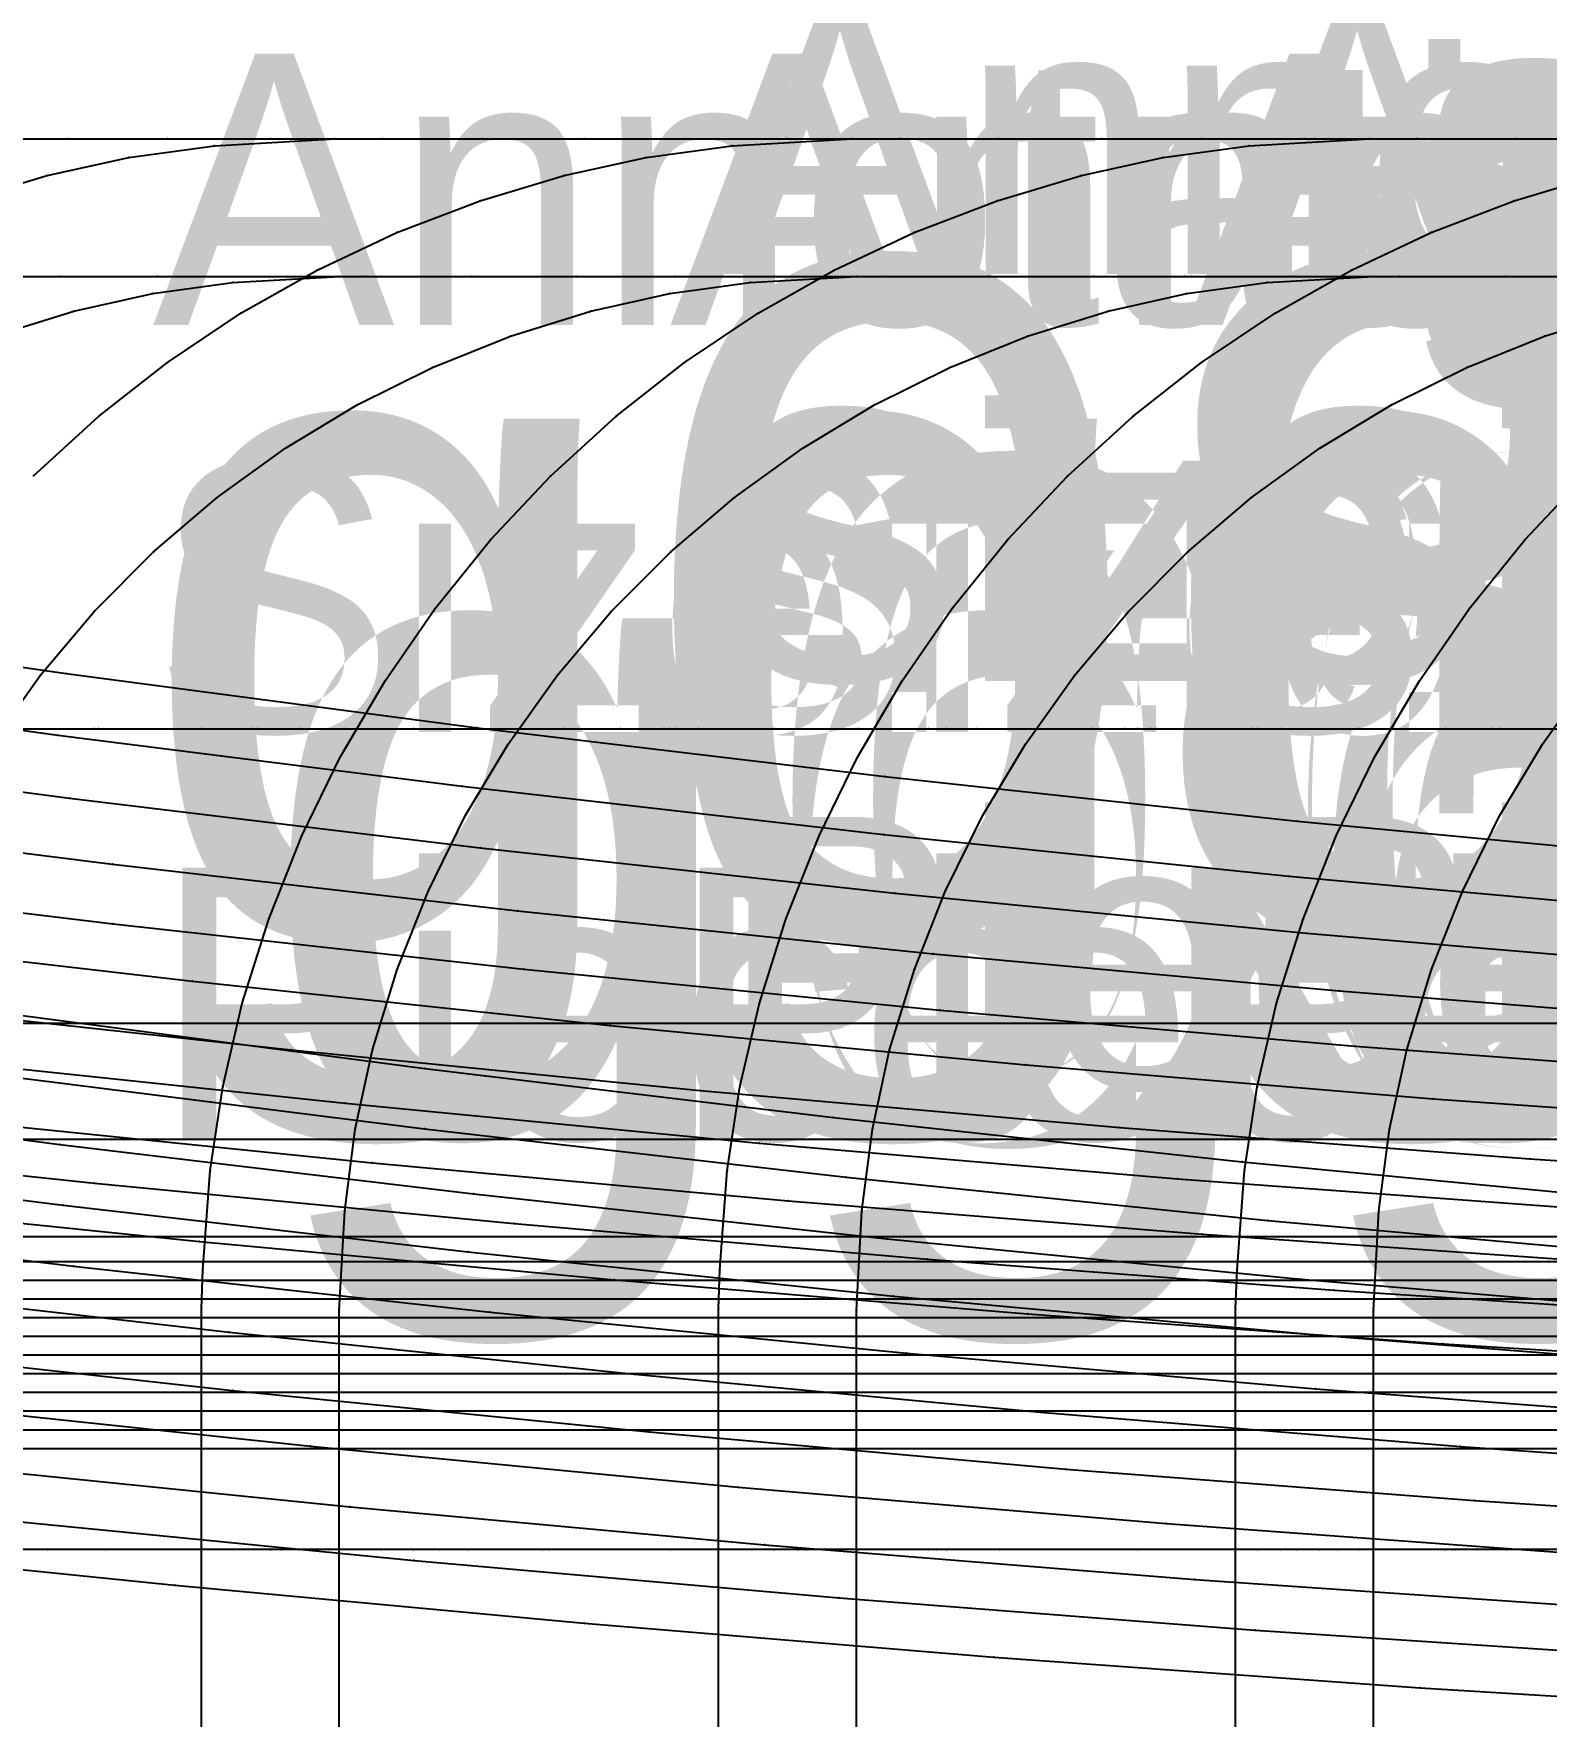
# Model space of a CAD drawing. Extents: x -2408 to 1029, y -526 to 2095.
# Drawn here: x -883.3 to -827.6, y 1389.7 to 1451.7 of the extents above; entities that cross this region are included whole.
import ezdxf

# ---------------------------------------------------------------- set-up
doc = ezdxf.new("R2010")
doc.units = 0
doc.layers.add('TEXT', color=7, linetype='Continuous')

# ---------------------------------------------------------------- blocks, each defined once
blk = doc.blocks.new(' -30')
at = {"layer": '1'}
blk.add_lwpolyline([(-456.453895, 1015.055786), (-441.357954, 1011.77869), (-426.385503, 1008.766398), (-411.373524, 1005.973084), (-395.741295, 1003.294762), (-380.982537, 1000.97185), (-365.812658, 998.782208), (-350.671126, 996.787103), (-335.643521, 994.987391), (-320.458902, 993.349894), (-305.476456, 991.931465)], dxfattribs=at)
at = {"layer": '14'}
blk.add_lwpolyline([(-457.505122, 1002.275946), (-442.702748, 999.08554), (-427.630314, 996.072378), (-412.740637, 993.317148), (-397.798192, 990.762433), (-382.840082, 988.407382), (-367.601045, 986.208617), (-352.58876, 984.230198), (-337.53589, 982.420932), (-322.481054, 980.787744), (-306.948559, 979.311879)], dxfattribs=at)
at = {"layer": '3'}
for p in [(-365.812658, 998.782208), (-350.671126, 996.787103), (-335.643521, 994.987391), (-320.458902, 993.349894), (-352.58876, 984.230198), (-337.53589, 982.420932), (-322.481054, 980.787744)]:
    blk.add_point(p, dxfattribs=at)
at = {"layer": '7'}
blk.add_line((-766.053925, 405.419922), (-432.919998, 405.419922), dxfattribs=at)
at = {"layer": '1'}
for s, p in [('Size: 30', (-648.512721, 439.618505)), ('Piece Name:  ', (-648.512721, 424.618505))]:
    blk.add_text(s, height=10, dxfattribs=at).set_placement(p)
blk = doc.blocks.new('-30')
at = {"layer": '1'}
for points in [[(-1210.241052, 751.94191), (-1193.374894, 751.94191), (-1175.226851, 751.94191), (-1155.906772, 751.94191), (-1135.524549, 751.94191), (-1114.190076, 751.94191), (-1092.013198, 751.94191), (-1076.814892, 751.94191), (-1061.323545, 751.94191)], [(-1061.323005, 721.699142), (-1076.81434, 721.699142), (-1092.012669, 721.699142), (-1106.885371, 721.699142), (-1128.512851, 721.699142), (-1149.224693, 721.699142), (-1168.911023, 721.699142), (-1187.461962, 721.699142), (-1204.767635, 721.699142)]]:
    blk.add_lwpolyline(points, dxfattribs=at)
at = {"layer": '14'}
for points in [[(-1210.241052, 751.94191), (-1193.374894, 751.94191), (-1175.226851, 751.94191), (-1155.906772, 751.94191), (-1135.524549, 751.94191), (-1114.190076, 751.94191), (-1092.013198, 751.94191), (-1076.814892, 751.94191), (-1061.323545, 751.94191)], [(-1061.323005, 721.699142), (-1076.81434, 721.699142), (-1092.012669, 721.699142), (-1106.885371, 721.699142), (-1128.512851, 721.699142), (-1149.224693, 721.699142), (-1168.911023, 721.699142), (-1187.461962, 721.699142), (-1204.767635, 721.699142)]]:
    blk.add_lwpolyline(points, dxfattribs=at)
at = {"layer": '3'}
for p in [(-1114.190076, 751.94191), (-1114.190076, 751.94191), (-1092.013198, 751.94191), (-1092.013198, 751.94191), (-1076.814892, 751.94191), (-1076.814892, 751.94191), (-1106.885371, 721.699142), (-1106.885371, 721.699142), (-1092.012669, 721.699142), (-1092.012669, 721.699142), (-1076.81434, 721.699142), (-1076.81434, 721.699142)]:
    blk.add_point(p, dxfattribs=at)
blk = doc.blocks.new(' -31')
at = {"layer": '1'}
blk.add_lwpolyline([(-456.738543, 1011.946158), (-442.02803, 1008.905685), (-427.017117, 1006.026231), (-412.2272, 1003.398908), (-397.015674, 1000.905477), (-382.162075, 998.66676), (-366.967246, 996.565387), (-352.064695, 994.680052), (-336.544248, 992.899487), (-321.622823, 991.366514), (-306.063224, 989.969857)], dxfattribs=at)
at = {"layer": '14'}
blk.add_lwpolyline([(-460.306836, 999.722926), (-445.514757, 996.650941), (-430.180991, 993.696043), (-414.790129, 990.95355), (-399.380814, 988.421363), (-383.940009, 986.09023), (-368.948062, 984.016808), (-353.455415, 982.059377), (-337.922035, 980.274449), (-322.38773, 978.677124), (-307.104799, 977.312651)], dxfattribs=at)
at = {"layer": '3'}
for p in [(-366.967246, 996.565387), (-352.064695, 994.680052), (-336.544248, 992.899487), (-321.622823, 991.366514), (-353.455415, 982.059377), (-337.922035, 980.274449), (-322.38773, 978.677124)]:
    blk.add_point(p, dxfattribs=at)
at = {"layer": '7'}
blk.add_line((-766.053925, 405.419922), (-432.919998, 405.419922), dxfattribs=at)
at = {"layer": '1'}
for s, p in [('Size: 31', (-648.527813, 439.650197)), ('Piece Name:  ', (-648.527813, 424.650197))]:
    blk.add_text(s, height=10, dxfattribs=at).set_placement(p)
blk = doc.blocks.new('-31')
at = {"layer": '1'}
for points in [[(-1214.318426, 751.94191), (-1198.355812, 751.94191), (-1181.179972, 751.94191), (-1162.894896, 751.94191), (-1143.604578, 751.94191), (-1123.413024, 751.94191), (-1102.424193, 751.94191), (-1080.742092, 751.94191), (-1058.470714, 751.94191)], [(-1058.470225, 721.699142), (-1073.378115, 721.699142), (-1095.268179, 721.699142), (-1116.499605, 721.699142), (-1136.968503, 721.699142), (-1156.570752, 721.699142), (-1175.202488, 721.699142), (-1192.7596, 721.699142), (-1209.138212, 721.699142)]]:
    blk.add_lwpolyline(points, dxfattribs=at)
at = {"layer": '14'}
for points in [[(-1214.318426, 751.94191), (-1198.355812, 751.94191), (-1181.179972, 751.94191), (-1162.894896, 751.94191), (-1143.604578, 751.94191), (-1123.413024, 751.94191), (-1102.424193, 751.94191), (-1080.742092, 751.94191), (-1058.470714, 751.94191)], [(-1058.470225, 721.699142), (-1073.378115, 721.699142), (-1095.268179, 721.699142), (-1116.499605, 721.699142), (-1136.968503, 721.699142), (-1156.570752, 721.699142), (-1175.202488, 721.699142), (-1192.7596, 721.699142), (-1209.138212, 721.699142)]]:
    blk.add_lwpolyline(points, dxfattribs=at)
at = {"layer": '3'}
for p in [(-1123.413024, 751.94191), (-1123.413024, 751.94191), (-1102.424193, 751.94191), (-1102.424193, 751.94191), (-1080.742092, 751.94191), (-1080.742092, 751.94191), (-1116.499605, 721.699142), (-1116.499605, 721.699142), (-1095.268179, 721.699142), (-1095.268179, 721.699142), (-1073.378115, 721.699142), (-1073.378115, 721.699142)]:
    blk.add_point(p, dxfattribs=at)
blk = doc.blocks.new(' -32')
at = {"layer": '1'}
blk.add_lwpolyline([(-457.608885, 1009.059582), (-442.657641, 1006.10872), (-427.754512, 1003.377851), (-412.729754, 1000.827241), (-397.538175, 998.448761), (-382.453824, 996.279307), (-367.387618, 994.290134), (-352.25817, 992.460743), (-336.985857, 990.789932), (-321.817783, 989.313987), (-306.593114, 988.025551)], dxfattribs=at)
at = {"layer": '14'}
blk.add_lwpolyline([(-458.991137, 996.379798), (-443.716487, 993.382964), (-428.640802, 990.638888), (-413.513017, 988.088703), (-398.371981, 985.732108), (-382.935301, 983.524182), (-367.742132, 981.534468), (-352.507979, 979.710591), (-337.27359, 978.052334), (-322.022067, 976.575291), (-307.039361, 975.32188)], dxfattribs=at)
at = {"layer": '3'}
for p in [(-367.387618, 994.290134), (-352.25817, 992.460743), (-336.985857, 990.789932), (-321.817783, 989.313987), (-367.742132, 981.534468), (-352.507979, 979.710591), (-337.27359, 978.052334), (-322.022067, 976.575291)]:
    blk.add_point(p, dxfattribs=at)
at = {"layer": '7'}
blk.add_line((-766.053925, 405.419922), (-432.919998, 405.419922), dxfattribs=at)
at = {"layer": '1'}
for s, p in [('Size: 32', (-648.542485, 439.65299)), ('Piece Name:  ', (-648.542485, 424.65299))]:
    blk.add_text(s, height=10, dxfattribs=at).set_placement(p)
blk = doc.blocks.new('-32')
at = {"layer": '1'}
for points in [[(-1213.509337, 751.94191), (-1198.05785, 751.94191), (-1181.494526, 751.94191), (-1163.917442, 751.94191), (-1145.424717, 751.94191), (-1126.114456, 751.94191), (-1106.084764, 751.94191), (-1085.433746, 751.94191), (-1064.259507, 751.94191), (-1042.660152, 751.94191), (-1020.733787, 751.94191), (-998.578515, 751.94191), (-976.292444, 751.94191), (-953.975048, 751.94191), (-931.721682, 751.94191), (-909.631823, 751.94191), (-887.803574, 751.94191), (-866.335077, 751.94191), (-845.32436, 751.94191), (-824.869566, 751.94191), (-805.068798, 751.94191)], [(-792.279497, 721.699142), (-811.589755, 721.699142), (-831.619445, 721.699142), (-852.270461, 721.699142), (-873.444698, 721.699142), (-895.044051, 721.699142), (-916.970415, 721.699142), (-939.125686, 721.699142), (-961.411757, 721.699142), (-983.729153, 721.699142), (-1005.982519, 721.699142), (-1028.072379, 721.699142), (-1049.900629, 721.699142), (-1071.369129, 721.699142), (-1092.379847, 721.699142), (-1112.834644, 721.699142), (-1132.635414, 721.699142), (-1151.684055, 721.699142), (-1169.882461, 721.699142), (-1187.13253, 721.699142), (-1203.336157, 721.699142), (-1218.395238, 721.699142)]]:
    blk.add_lwpolyline(points, dxfattribs=at)
at = {"layer": '14'}
for points in [[(-1213.509337, 751.94191), (-1198.05785, 751.94191), (-1181.494526, 751.94191), (-1163.917442, 751.94191), (-1145.424717, 751.94191), (-1126.114456, 751.94191), (-1106.084764, 751.94191), (-1085.433746, 751.94191), (-1064.259507, 751.94191), (-1042.660152, 751.94191), (-1020.733787, 751.94191), (-998.578515, 751.94191), (-976.292444, 751.94191), (-953.975048, 751.94191), (-931.721682, 751.94191), (-909.631823, 751.94191), (-887.803574, 751.94191), (-866.335077, 751.94191), (-845.32436, 751.94191), (-824.869566, 751.94191), (-805.068798, 751.94191)], [(-792.279497, 721.699142), (-811.589755, 721.699142), (-831.619445, 721.699142), (-852.270461, 721.699142), (-873.444698, 721.699142), (-895.044051, 721.699142), (-916.970415, 721.699142), (-939.125686, 721.699142), (-961.411757, 721.699142), (-983.729153, 721.699142), (-1005.982519, 721.699142), (-1028.072379, 721.699142), (-1049.900629, 721.699142), (-1071.369129, 721.699142), (-1092.379847, 721.699142), (-1112.834644, 721.699142), (-1132.635414, 721.699142), (-1151.684055, 721.699142), (-1169.882461, 721.699142), (-1187.13253, 721.699142), (-1203.336157, 721.699142), (-1218.395238, 721.699142)]]:
    blk.add_lwpolyline(points, dxfattribs=at)
at = {"layer": '3'}
for p in [(-1106.084764, 751.94191), (-1106.084764, 751.94191), (-1085.433746, 751.94191), (-1085.433746, 751.94191), (-1112.834644, 721.699142), (-1112.834644, 721.699142), (-1092.379847, 721.699142), (-1092.379847, 721.699142), (-1071.369129, 721.699142), (-1071.369129, 721.699142)]:
    blk.add_point(p, dxfattribs=at)
blk = doc.blocks.new('-33')
at = {"layer": '1'}
for points in [[(-1213.160278, 751.94191), (-1193.086281, 751.94191), (-1176.871221, 751.94191), (-1159.764718, 751.94191), (-1141.858993, 751.94191), (-1123.246262, 751.94191), (-1104.018745, 751.94191), (-1084.268661, 751.94191), (-1064.088228, 751.94191), (-1043.569664, 751.94191), (-1022.80519, 751.94191), (-1001.887022, 751.94191), (-980.908639, 751.94191), (-959.959737, 751.94191), (-939.133791, 751.94191), (-918.52302, 751.94191), (-898.21964, 751.94191), (-878.31587, 751.94191), (-858.903928, 751.94191), (-840.07603, 751.94191), (-821.924396, 751.94191), (-804.541242, 751.94191)], [(-798.933016, 721.699142), (-816.03952, 721.699142), (-833.945249, 721.699142), (-852.557982, 721.699142), (-871.785501, 721.699142), (-891.535587, 721.699142), (-911.716022, 721.699142), (-932.234587, 721.699142), (-952.999062, 721.699142), (-973.917231, 721.699142), (-994.895614, 721.699142), (-1015.844515, 721.699142), (-1036.67046, 721.699142), (-1057.28123, 721.699142), (-1077.584608, 721.699142), (-1097.488376, 721.699142), (-1116.900317, 721.699142), (-1135.728212, 721.699142), (-1153.879844, 721.699142), (-1171.262995, 721.699142), (-1187.785419, 721.699142), (-1203.354985, 721.699142), (-1222.472649, 721.699142)], [(164.491203, 640.993118), (148.894386, 640.993118), (148.894386, 667.858505), (148.944749, 669.294081), (149.21655, 672.948974), (149.68187, 676.036991), (150.400337, 679.11425), (151.376763, 682.214985), (152.599019, 685.285194), (154.012896, 688.1827), (155.661028, 690.998012), (157.4936, 693.648788), (159.542939, 696.183859), (161.751355, 698.5313)]]:
    blk.add_lwpolyline(points, dxfattribs=at)
at = {"layer": '14'}
for points in [[(-1213.160278, 751.94191), (-1193.086281, 751.94191), (-1176.871221, 751.94191), (-1159.764718, 751.94191), (-1141.858993, 751.94191), (-1123.246262, 751.94191), (-1104.018745, 751.94191), (-1084.268661, 751.94191), (-1064.088228, 751.94191), (-1043.569664, 751.94191), (-1022.80519, 751.94191), (-1001.887022, 751.94191), (-980.908639, 751.94191), (-959.959737, 751.94191), (-939.133791, 751.94191), (-918.52302, 751.94191), (-898.21964, 751.94191), (-878.31587, 751.94191), (-858.903928, 751.94191), (-840.07603, 751.94191), (-821.924396, 751.94191), (-804.541242, 751.94191)], [(-798.933016, 721.699142), (-816.03952, 721.699142), (-833.945249, 721.699142), (-852.557982, 721.699142), (-871.785501, 721.699142), (-891.535587, 721.699142), (-911.716022, 721.699142), (-932.234587, 721.699142), (-952.999062, 721.699142), (-973.917231, 721.699142), (-994.895614, 721.699142), (-1015.844515, 721.699142), (-1036.67046, 721.699142), (-1057.28123, 721.699142), (-1077.584608, 721.699142), (-1097.488376, 721.699142), (-1116.900317, 721.699142), (-1135.728212, 721.699142), (-1153.879844, 721.699142), (-1171.262995, 721.699142), (-1187.785419, 721.699142), (-1203.354985, 721.699142), (-1222.472649, 721.699142)], [(170.835396, 644.168091), (153.97439, 644.168091), (153.97439, 667.79007), (154.173226, 671.459665), (154.561084, 674.478445), (155.197619, 677.391547), (156.109505, 680.361135), (157.244633, 683.229789), (158.614812, 686.013535), (160.198973, 688.660798), (162.004009, 691.186067)]]:
    blk.add_lwpolyline(points, dxfattribs=at)
at = {"layer": '2'}
for p in [(148.894386, 667.858505), (153.97439, 667.79007)]:
    blk.add_point(p, dxfattribs=at)
at = {"layer": '3'}
for p in [(-1123.246262, 751.94191), (-1123.246262, 751.94191), (-1104.018745, 751.94191), (-1104.018745, 751.94191), (-1084.268661, 751.94191), (-1084.268661, 751.94191), (-1116.900317, 721.699142), (-1116.900317, 721.699142), (-1097.488376, 721.699142), (-1097.488376, 721.699142), (-1077.584608, 721.699142), (-1077.584608, 721.699142), (159.542939, 696.183859), (157.4936, 693.648788), (155.661028, 690.998012), (160.198973, 688.660798), (154.012896, 688.1827), (158.614812, 686.013535), (152.599019, 685.285194), (157.244633, 683.229789), (151.376763, 682.214985), (156.109505, 680.361135), (150.400337, 679.11425), (155.197619, 677.391547), (149.68187, 676.036991), (154.561084, 674.478445), (149.21655, 672.948974), (154.173226, 671.459665), (148.944749, 669.294081)]:
    blk.add_point(p, dxfattribs=at)
blk = doc.blocks.new(' -33')
at = {"layer": '1'}
blk.add_lwpolyline([(-456.773973, 1005.9222), (-442.011796, 1003.155768), (-426.789796, 1000.507146), (-411.961981, 998.117372), (-396.89738, 995.876894), (-382.016764, 993.842441), (-366.648808, 991.912787), (-351.727975, 990.197473), (-336.422339, 988.611354), (-321.465682, 987.242601), (-306.512614, 986.056419)], dxfattribs=at)
at = {"layer": '14'}
blk.add_lwpolyline([(-460.701531, 993.748809), (-445.200238, 990.826444), (-429.661151, 988.11137), (-414.849779, 985.714339), (-399.248583, 983.383719), (-384.126321, 981.308307), (-368.475385, 979.341077), (-353.567356, 977.627548), (-337.876936, 975.992946), (-322.169785, 974.551018), (-306.755484, 973.340364)], dxfattribs=at)
at = {"layer": '3'}
for p in [(-366.648808, 991.912787), (-351.727975, 990.197473), (-336.422339, 988.611354), (-321.465682, 987.242601), (-368.475385, 979.341077), (-353.567356, 977.627548), (-337.876936, 975.992946), (-322.169785, 974.551018)]:
    blk.add_point(p, dxfattribs=at)
at = {"layer": '7'}
blk.add_line((-766.053925, 405.419922), (-432.919998, 405.419922), dxfattribs=at)
at = {"layer": '1'}
for s, p in [('Size: 33', (-648.538089, 439.653842)), ('Piece Name:  ', (-648.538089, 424.653842))]:
    blk.add_text(s, height=10, dxfattribs=at).set_placement(p)
blk = doc.blocks.new('-34')
at = {"layer": '1'}
for points in [[(-1213.298577, 751.94191), (-1194.077439, 751.94191), (-1178.609608, 751.94191), (-1162.336014, 751.94191), (-1145.342988, 751.94191), (-1127.716863, 751.94191), (-1109.543971, 751.94191), (-1090.910644, 751.94191), (-1071.903216, 751.94191), (-1052.608018, 751.94191), (-1033.111383, 751.94191), (-1013.499643, 751.94191), (-993.860274, 751.94191), (-974.277315, 751.94191), (-954.838242, 751.94191), (-935.629386, 751.94191), (-916.737079, 751.94191), (-898.247652, 751.94191), (-880.247437, 751.94191), (-862.822765, 751.94191), (-846.059967, 751.94191), (-830.045376, 751.94191), (-814.865322, 751.94191), (-796.072617, 751.94191)], [(-800.60569, 721.699142), (-819.826827, 721.699142), (-835.294658, 721.699142), (-851.568252, 721.699142), (-868.561278, 721.699142), (-886.187404, 721.699142), (-904.360296, 721.699142), (-922.993622, 721.699142), (-942.00105, 721.699142), (-961.296248, 721.699142), (-980.792884, 721.699142), (-1000.404624, 721.699142), (-1020.043993, 721.699142), (-1039.626952, 721.699142), (-1059.066025, 721.699142), (-1078.27488, 721.699142), (-1097.167187, 721.699142), (-1115.656614, 721.699142), (-1133.656829, 721.699142), (-1151.081501, 721.699142), (-1167.844299, 721.699142), (-1183.85889, 721.699142), (-1199.038944, 721.699142), (-1217.831649, 721.699142)], [(179.795567, 640.993118), (164.491203, 640.993118), (148.894386, 640.993118), (148.894386, 667.858505), (148.944749, 669.294081), (149.21655, 672.948974), (149.68187, 676.036991), (150.400337, 679.11425), (151.376763, 682.214985), (152.599019, 685.285194), (154.012896, 688.1827), (155.661028, 690.998012), (157.4936, 693.648788), (159.542939, 696.183859), (161.751355, 698.5313), (164.156973, 700.73123), (166.691478, 702.721654), (169.400742, 704.538542), (172.206583, 706.127772), (175.148409, 707.512321), (178.208376, 708.682353), (181.30982, 709.613483)]]:
    blk.add_lwpolyline(points, dxfattribs=at)
at = {"layer": '14'}
for points in [[(-1213.298577, 751.94191), (-1194.077439, 751.94191), (-1178.609608, 751.94191), (-1162.336014, 751.94191), (-1145.342988, 751.94191), (-1127.716863, 751.94191), (-1109.543971, 751.94191), (-1090.910644, 751.94191), (-1071.903216, 751.94191), (-1052.608018, 751.94191), (-1033.111383, 751.94191), (-1013.499643, 751.94191), (-993.860274, 751.94191), (-974.277315, 751.94191), (-954.838242, 751.94191), (-935.629386, 751.94191), (-916.737079, 751.94191), (-898.247652, 751.94191), (-880.247437, 751.94191), (-862.822765, 751.94191), (-846.059967, 751.94191), (-830.045376, 751.94191), (-814.865322, 751.94191), (-796.072617, 751.94191)], [(-800.60569, 721.699142), (-819.826827, 721.699142), (-835.294658, 721.699142), (-851.568252, 721.699142), (-868.561278, 721.699142), (-886.187404, 721.699142), (-904.360296, 721.699142), (-922.993622, 721.699142), (-942.00105, 721.699142), (-961.296248, 721.699142), (-980.792884, 721.699142), (-1000.404624, 721.699142), (-1020.043993, 721.699142), (-1039.626952, 721.699142), (-1059.066025, 721.699142), (-1078.27488, 721.699142), (-1097.167187, 721.699142), (-1115.656614, 721.699142), (-1133.656829, 721.699142), (-1151.081501, 721.699142), (-1167.844299, 721.699142), (-1183.85889, 721.699142), (-1199.038944, 721.699142), (-1217.831649, 721.699142)], [(187.38949, 644.168091), (170.835396, 644.168091), (153.97439, 644.168091), (153.97439, 667.79007), (154.173226, 671.459665), (154.561084, 674.478445), (155.197619, 677.391547), (156.109505, 680.361135), (157.244633, 683.229789), (158.614812, 686.013535), (160.198973, 688.660798), (162.004009, 691.186067), (163.995426, 693.542279), (166.184435, 695.742084), (168.530856, 697.745036), (171.047357, 699.562509), (173.686833, 701.159719), (176.463957, 702.543724), (179.326943, 703.692542), (182.291933, 704.618727)]]:
    blk.add_lwpolyline(points, dxfattribs=at)
at = {"layer": '2'}
for p in [(148.894386, 667.858505), (153.97439, 667.79007)]:
    blk.add_point(p, dxfattribs=at)
at = {"layer": '3'}
for p in [(-1109.543971, 751.94191), (-1109.543971, 751.94191), (-1090.910644, 751.94191), (-1090.910644, 751.94191), (-1071.903216, 751.94191), (-1071.903216, 751.94191), (-1115.656614, 721.699142), (-1115.656614, 721.699142), (-1097.167187, 721.699142), (-1097.167187, 721.699142), (-1078.27488, 721.699142), (-1078.27488, 721.699142), (178.208376, 708.682353), (175.148409, 707.512321), (172.206583, 706.127772), (169.400742, 704.538542), (179.326943, 703.692542), (166.691478, 702.721654), (176.463957, 702.543724), (164.156973, 700.73123), (173.686833, 701.159719), (171.047357, 699.562509), (161.751355, 698.5313), (168.530856, 697.745036), (159.542939, 696.183859), (166.184435, 695.742084), (157.4936, 693.648788), (163.995426, 693.542279), (155.661028, 690.998012), (162.004009, 691.186067), (160.198973, 688.660798), (154.012896, 688.1827), (158.614812, 686.013535), (152.599019, 685.285194), (157.244633, 683.229789), (151.376763, 682.214985), (156.109505, 680.361135), (150.400337, 679.11425), (155.197619, 677.391547), (149.68187, 676.036991), (154.561084, 674.478445), (149.21655, 672.948974), (154.173226, 671.459665), (148.944749, 669.294081)]:
    blk.add_point(p, dxfattribs=at)
blk = doc.blocks.new(' -34')
at = {"layer": '1'}
blk.add_lwpolyline([(-458.358386, 1003.338106), (-443.416867, 1000.646085), (-428.162378, 998.094321), (-412.994413, 995.745823), (-397.799861, 993.576451), (-382.722518, 991.598754), (-367.483907, 989.763779), (-352.346175, 988.095232), (-337.021788, 986.577503), (-321.730588, 985.251048), (-306.590636, 984.120804)], dxfattribs=at)
at = {"layer": '14'}
blk.add_lwpolyline([(-460.689771, 990.853934), (-445.519654, 988.121189), (-430.298003, 985.574608), (-415.065461, 983.214414), (-399.522486, 980.993792), (-384.239738, 978.988315), (-368.935912, 977.147014), (-353.592861, 975.459212), (-338.253338, 973.937193), (-323.189596, 972.623136), (-307.862851, 971.478358)], dxfattribs=at)
at = {"layer": '3'}
for p in [(-367.483907, 989.763779), (-352.346175, 988.095232), (-337.021788, 986.577503), (-321.730588, 985.251048), (-368.935912, 977.147014), (-353.592861, 975.459212), (-338.253338, 973.937193), (-323.189596, 972.623136)]:
    blk.add_point(p, dxfattribs=at)
at = {"layer": '7'}
blk.add_line((-766.053925, 405.419922), (-432.919998, 405.419922), dxfattribs=at)
at = {"layer": '1'}
for s, p in [('Size: 34', (-648.550179, 439.690839)), ('Piece Name:  ', (-648.550179, 424.690839))]:
    blk.add_text(s, height=10, dxfattribs=at).set_placement(p)
blk = doc.blocks.new('-35')
at = {"layer": '1'}
for points in [[(-1218.279511, 751.94191), (-1200.3689, 751.94191), (-1180.980474, 751.94191), (-1165.584047, 751.94191), (-1149.544056, 751.94191), (-1132.94093, 751.94191), (-1115.855149, 751.94191), (-1098.367142, 751.94191), (-1080.557355, 751.94191), (-1062.506235, 751.94191)], [(-1062.505846, 721.699142), (-1080.556958, 721.699142), (-1098.366734, 721.699142), (-1115.85473, 721.699142), (-1132.9405, 721.699142), (-1149.543599, 721.699142), (-1165.583582, 721.699142), (-1180.980003, 721.699142), (-1200.368428, 721.699142), (-1218.279044, 721.699142)], [(148.894386, 640.993118), (148.894386, 667.858505), (148.944749, 669.294081), (149.21655, 672.948974), (149.68187, 676.036991), (150.400337, 679.11425), (151.376763, 682.214985), (152.599019, 685.285194), (154.012896, 688.1827), (155.661028, 690.998012), (157.4936, 693.648788), (159.542939, 696.183859), (161.751355, 698.5313), (164.156973, 700.73123), (166.691478, 702.721654), (169.400742, 704.538542), (172.206583, 706.127772), (175.148409, 707.512321), (178.208376, 708.682353), (181.30982, 709.613483), (184.323657, 710.274496), (187.480841, 710.706619), (191.923027, 710.970078), (193.667923, 710.970078), (208.563598, 710.970078)]]:
    blk.add_lwpolyline(points, dxfattribs=at)
at = {"layer": '14'}
for points in [[(-1218.279511, 751.94191), (-1200.3689, 751.94191), (-1180.980474, 751.94191), (-1165.584047, 751.94191), (-1149.544056, 751.94191), (-1132.94093, 751.94191), (-1115.855149, 751.94191), (-1098.367142, 751.94191), (-1080.557355, 751.94191), (-1062.506235, 751.94191)], [(-1062.505846, 721.699142), (-1080.556958, 721.699142), (-1098.366734, 721.699142), (-1115.85473, 721.699142), (-1132.9405, 721.699142), (-1149.543599, 721.699142), (-1165.583582, 721.699142), (-1180.980003, 721.699142), (-1200.368428, 721.699142), (-1218.279044, 721.699142)], [(153.97439, 644.168091), (153.97439, 667.79007), (154.173226, 671.459665), (154.561084, 674.478445), (155.197619, 677.391547), (156.109505, 680.361135), (157.244633, 683.229789), (158.614812, 686.013535), (160.198973, 688.660798), (162.004009, 691.186067), (163.995426, 693.542279), (166.184435, 695.742084), (168.530856, 697.745036), (171.047357, 699.562509), (173.686833, 701.159719), (176.463957, 702.543724), (179.326943, 703.692542), (182.291933, 704.618727), (185.20193, 705.270993), (188.142843, 705.666834), (192.074356, 705.890045), (204.432078, 705.890045)]]:
    blk.add_lwpolyline(points, dxfattribs=at)
at = {"layer": '2'}
for p in [(191.923027, 710.970078), (192.074356, 705.890045), (148.894386, 667.858505), (153.97439, 667.79007)]:
    blk.add_point(p, dxfattribs=at)
at = {"layer": '3'}
for p in [(-1115.855149, 751.94191), (-1115.855149, 751.94191), (-1098.367142, 751.94191), (-1098.367142, 751.94191), (-1080.557355, 751.94191), (-1080.557355, 751.94191), (-1115.85473, 721.699142), (-1115.85473, 721.699142), (-1098.366734, 721.699142), (-1098.366734, 721.699142), (-1080.556958, 721.699142), (-1080.556958, 721.699142), (187.480841, 710.706619), (193.667923, 710.970078), (184.323657, 710.274496), (181.30982, 709.613483), (178.208376, 708.682353), (175.148409, 707.512321), (172.206583, 706.127772), (188.142843, 705.666834), (185.20193, 705.270993), (169.400742, 704.538542), (182.291933, 704.618727), (179.326943, 703.692542), (166.691478, 702.721654), (176.463957, 702.543724), (164.156973, 700.73123), (173.686833, 701.159719), (171.047357, 699.562509), (161.751355, 698.5313), (168.530856, 697.745036), (159.542939, 696.183859), (166.184435, 695.742084), (157.4936, 693.648788), (163.995426, 693.542279), (155.661028, 690.998012), (162.004009, 691.186067), (160.198973, 688.660798), (154.012896, 688.1827), (158.614812, 686.013535), (152.599019, 685.285194), (157.244633, 683.229789), (151.376763, 682.214985), (156.109505, 680.361135), (150.400337, 679.11425), (155.197619, 677.391547), (149.68187, 676.036991), (154.561084, 674.478445), (149.21655, 672.948974), (154.173226, 671.459665), (148.944749, 669.294081)]:
    blk.add_point(p, dxfattribs=at)
blk = doc.blocks.new(' -35')
at = {"layer": '1'}
blk.add_lwpolyline([(-460.147052, 1000.845864), (-444.90543, 998.200456), (-429.727847, 995.754904), (-414.685584, 993.510281), (-399.456029, 991.412919), (-384.066255, 989.465779), (-368.795335, 987.694646), (-353.40563, 986.063434), (-338.101332, 984.609462), (-323.08904, 983.365764), (-307.754268, 982.276277)], dxfattribs=at)
at = {"layer": '14'}
blk.add_lwpolyline([(-456.93501, 987.376325), (-442.117374, 984.86758), (-427.290984, 982.5327), (-412.439514, 980.364073), (-397.273336, 978.319749), (-382.378851, 976.471969), (-367.445227, 974.769211), (-352.516082, 973.21241), (-337.57244, 971.813351), (-322.08609, 970.550151), (-306.369598, 969.460313)], dxfattribs=at)
at = {"layer": '3'}
for p in [(-368.795335, 987.694646), (-353.40563, 986.063434), (-338.101332, 984.609462), (-323.08904, 983.365764), (-367.445227, 974.769211), (-352.516082, 973.21241), (-337.57244, 971.813351), (-322.08609, 970.550151)]:
    blk.add_point(p, dxfattribs=at)
at = {"layer": '7'}
blk.add_line((-766.053925, 405.419922), (-432.919998, 405.419922), dxfattribs=at)
blk = doc.blocks.new('-36')
at = {"layer": '1'}
for points in [[(-1219.248474, 751.94191), (-1202.289411, 751.94191), (-1184.004833, 751.94191), (-1164.571489, 751.94191), (-1149.348929, 751.94191), (-1133.654162, 751.94191), (-1117.561746, 751.94191), (-1101.146243, 751.94191), (-1084.482193, 751.94191), (-1067.644193, 751.94191)], [(-1056.358699, 721.699142), (-1073.271251, 721.699142), (-1090.059538, 721.699142), (-1106.649001, 721.699142), (-1122.965081, 721.699142), (-1138.93322, 721.699142), (-1154.478858, 721.699142), (-1169.527436, 721.699142), (-1188.690147, 721.699142), (-1206.659913, 721.699142)], [(161.751355, 698.5313), (164.156973, 700.73123), (166.691478, 702.721654), (169.400742, 704.538542), (172.206583, 706.127772), (175.148409, 707.512321), (178.208376, 708.682353), (181.30982, 709.613483), (184.323657, 710.274496), (187.480841, 710.706619), (191.923027, 710.970078), (193.667923, 710.970078), (208.563598, 710.970078), (223.851492, 710.970078)]]:
    blk.add_lwpolyline(points, dxfattribs=at)
at = {"layer": '14'}
for points in [[(-1219.248474, 751.94191), (-1202.289411, 751.94191), (-1184.004833, 751.94191), (-1164.571489, 751.94191), (-1149.348929, 751.94191), (-1133.654162, 751.94191), (-1117.561746, 751.94191), (-1101.146243, 751.94191), (-1084.482193, 751.94191), (-1067.644193, 751.94191)], [(-1056.358699, 721.699142), (-1073.271251, 721.699142), (-1090.059538, 721.699142), (-1106.649001, 721.699142), (-1122.965081, 721.699142), (-1138.93322, 721.699142), (-1154.478858, 721.699142), (-1169.527436, 721.699142), (-1188.690147, 721.699142), (-1206.659913, 721.699142)], [(153.97439, 644.168091), (153.97439, 667.79007), (154.173226, 671.459665), (154.561084, 674.478445), (155.197619, 677.391547), (156.109505, 680.361135), (157.244633, 683.229789), (158.614812, 686.013535), (160.198973, 688.660798), (162.004009, 691.186067), (163.995426, 693.542279), (166.184435, 695.742084), (168.530856, 697.745036), (171.047357, 699.562509), (173.686833, 701.159719), (176.463957, 702.543724), (179.326943, 703.692542), (182.291933, 704.618727), (185.20193, 705.270993), (188.142843, 705.666834), (192.074356, 705.890045), (204.432078, 705.890045), (219.855186, 705.890045)]]:
    blk.add_lwpolyline(points, dxfattribs=at)
at = {"layer": '2'}
for p in [(191.923027, 710.970078), (192.074356, 705.890045)]:
    blk.add_point(p, dxfattribs=at)
at = {"layer": '3'}
for p in [(-1117.561746, 751.94191), (-1117.561746, 751.94191), (-1101.146243, 751.94191), (-1101.146243, 751.94191), (-1084.482193, 751.94191), (-1084.482193, 751.94191), (-1122.965081, 721.699142), (-1122.965081, 721.699142), (-1106.649001, 721.699142), (-1106.649001, 721.699142), (-1090.059538, 721.699142), (-1090.059538, 721.699142), (-1073.271251, 721.699142), (-1073.271251, 721.699142), (187.480841, 710.706619), (193.667923, 710.970078), (208.563598, 710.970078), (184.323657, 710.274496), (181.30982, 709.613483), (178.208376, 708.682353), (175.148409, 707.512321), (172.206583, 706.127772), (188.142843, 705.666834), (204.432078, 705.890045), (185.20193, 705.270993), (169.400742, 704.538542), (182.291933, 704.618727), (179.326943, 703.692542), (166.691478, 702.721654), (176.463957, 702.543724), (164.156973, 700.73123), (173.686833, 701.159719), (171.047357, 699.562509), (168.530856, 697.745036), (166.184435, 695.742084), (163.995426, 693.542279), (162.004009, 691.186067)]:
    blk.add_point(p, dxfattribs=at)
at = {"layer": '7'}
blk.add_line((199.881668, 670.514069), (294.217625, 670.514069), dxfattribs=at)
blk = doc.blocks.new(' -36')
at = {"layer": '1'}
blk.add_lwpolyline([(-456.631721, 997.491414), (-441.683669, 995.04864), (-426.706675, 992.775231), (-411.707759, 990.66733), (-396.37825, 988.68024), (-381.338483, 986.887665), (-366.022177, 985.21425), (-350.950072, 983.715811), (-335.487168, 982.3508), (-320.384614, 981.200971), (-305.288093, 980.220022)], dxfattribs=at)
at = {"layer": '14'}
blk.add_lwpolyline([(-460.134892, 985.204572), (-444.904269, 982.700276), (-429.665737, 980.373182), (-414.402498, 978.215735), (-398.816805, 976.185844), (-383.511129, 974.354146), (-368.166007, 972.669229), (-352.826267, 971.136628), (-337.472426, 969.771417), (-322.421529, 968.612458), (-307.156428, 967.609448)], dxfattribs=at)
at = {"layer": '3'}
for p in [(-366.022177, 985.21425), (-350.950072, 983.715811), (-335.487168, 982.3508), (-320.384614, 981.200971), (-368.166007, 972.669229), (-352.826267, 971.136628), (-337.472426, 969.771417), (-322.421529, 968.612458)]:
    blk.add_point(p, dxfattribs=at)
at = {"layer": '7'}
blk.add_line((-766.053925, 405.419922), (-432.919998, 405.419922), dxfattribs=at)
blk = doc.blocks.new('-37')
at = {"layer": '1'}
for points in [[(-1216.898813, 751.94191), (-1200.647841, 751.94191), (-1183.257405, 751.94191), (-1164.890286, 751.94191), (-1145.709266, 751.94191), (-1125.877127, 751.94191), (-1110.673654, 751.94191), (-1095.264145, 751.94191), (-1079.717312, 751.94191), (-1064.102726, 751.94191)], [(-1064.101543, 721.699142), (-1079.717043, 721.699142), (-1095.263871, 721.699142), (-1110.673352, 721.699142), (-1125.876816, 721.699142), (-1140.805625, 721.699142), (-1160.164652, 721.699142), (-1178.750509, 721.699142), (-1196.400349, 721.699142), (-1212.951456, 721.699142)], [(178.208376, 708.682353), (181.30982, 709.613483), (184.323657, 710.274496), (187.480841, 710.706619), (191.923027, 710.970078), (193.667923, 710.970078), (208.563598, 710.970078), (223.851492, 710.970078), (239.197375, 710.970078)]]:
    blk.add_lwpolyline(points, dxfattribs=at)
at = {"layer": '14'}
for points in [[(-1216.898813, 751.94191), (-1200.647841, 751.94191), (-1183.257405, 751.94191), (-1164.890286, 751.94191), (-1145.709266, 751.94191), (-1125.877127, 751.94191), (-1110.673654, 751.94191), (-1095.264145, 751.94191), (-1079.717312, 751.94191), (-1064.102726, 751.94191)], [(-1064.101543, 721.699142), (-1079.717043, 721.699142), (-1095.263871, 721.699142), (-1110.673352, 721.699142), (-1125.876816, 721.699142), (-1140.805625, 721.699142), (-1160.164652, 721.699142), (-1178.750509, 721.699142), (-1196.400349, 721.699142), (-1212.951456, 721.699142)], [(179.326943, 703.692542), (182.291933, 704.618727), (185.20193, 705.270993), (188.142843, 705.666834), (192.074356, 705.890045), (204.432078, 705.890045), (219.855186, 705.890045), (235.053567, 705.890045), (250.181366, 705.890045)]]:
    blk.add_lwpolyline(points, dxfattribs=at)
at = {"layer": '2'}
for p in [(191.923027, 710.970078), (192.074356, 705.890045)]:
    blk.add_point(p, dxfattribs=at)
at = {"layer": '3'}
for p in [(-1110.673654, 751.94191), (-1110.673654, 751.94191), (-1095.264145, 751.94191), (-1095.264145, 751.94191), (-1079.717312, 751.94191), (-1079.717312, 751.94191), (-1110.673352, 721.699142), (-1110.673352, 721.699142), (-1095.263871, 721.699142), (-1095.263871, 721.699142), (-1079.717043, 721.699142), (-1079.717043, 721.699142), (187.480841, 710.706619), (193.667923, 710.970078), (208.563598, 710.970078), (223.851492, 710.970078), (184.323657, 710.274496), (181.30982, 709.613483), (188.142843, 705.666834), (204.432078, 705.890045), (219.855186, 705.890045), (235.053567, 705.890045), (185.20193, 705.270993), (182.291933, 704.618727)]:
    blk.add_point(p, dxfattribs=at)
at = {"layer": '7'}
for p, q in [((-1241.902084, 741.08757), (-886.302185, 741.08757)), ((199.881668, 670.514069), (294.217625, 670.514069))]:
    blk.add_line(p, q, dxfattribs=at)
blk = doc.blocks.new(' -37')
at = {"layer": '1'}
blk.add_lwpolyline([(-460.046476, 995.387627), (-444.764461, 992.957588), (-429.595527, 990.718866), (-414.263749, 988.626039), (-399.012783, 986.705536), (-383.641677, 984.924804), (-368.25393, 983.293401), (-353.013124, 981.827192), (-337.595151, 980.512537), (-322.249929, 979.387267)], dxfattribs=at)
at = {"layer": '14'}
blk.add_lwpolyline([(-463.107879, 983.021274), (-447.464219, 980.523584), (-431.813528, 978.20646), (-416.701958, 976.136393), (-401.005905, 974.154058), (-385.290081, 972.331459), (-369.534435, 970.658148), (-353.784975, 969.144298), (-338.021741, 967.806655), (-322.581244, 966.681091)], dxfattribs=at)
at = {"layer": '3'}
for p in [(-368.25393, 983.293401), (-353.013124, 981.827192), (-337.595151, 980.512537), (-369.534435, 970.658148), (-353.784975, 969.144298), (-338.021741, 967.806655)]:
    blk.add_point(p, dxfattribs=at)
at = {"layer": '7'}
blk.add_line((-766.053925, 405.419922), (-432.919998, 405.419922), dxfattribs=at)
blk = doc.blocks.new('-38')
at = {"layer": '1'}
for points in [[(-1215.562447, 751.94191), (-1200.164919, 751.94191), (-1183.799994, 751.94191), (-1166.616533, 751.94191), (-1148.763331, 751.94191), (-1130.389253, 751.94191), (-1111.643091, 751.94191), (-1092.673712, 751.94191), (-1073.630763, 751.94191), (-1054.661372, 751.94191)], [(-1054.661117, 721.699142), (-1073.630495, 721.699142), (-1092.673444, 721.699142), (-1111.642836, 721.699142), (-1130.388969, 721.699142), (-1148.763034, 721.699142), (-1166.616239, 721.699142), (-1183.799686, 721.699142), (-1200.164584, 721.699142), (-1215.562105, 721.699142)], [(166.691478, 702.721654), (169.400742, 704.538542), (172.206583, 706.127772), (175.148409, 707.512321), (178.208376, 708.682353), (181.30982, 709.613483), (184.323657, 710.274496), (187.480841, 710.706619), (191.923027, 710.970078), (193.667923, 710.970078), (208.563598, 710.970078), (223.851492, 710.970078), (239.197375, 710.970078), (254.476055, 710.970078), (269.894647, 710.970078)]]:
    blk.add_lwpolyline(points, dxfattribs=at)
at = {"layer": '14'}
for points in [[(-1215.562447, 751.94191), (-1200.164919, 751.94191), (-1183.799994, 751.94191), (-1166.616533, 751.94191), (-1148.763331, 751.94191), (-1130.389253, 751.94191), (-1111.643091, 751.94191), (-1092.673712, 751.94191), (-1073.630763, 751.94191), (-1054.661372, 751.94191)], [(-1054.661117, 721.699142), (-1073.630495, 721.699142), (-1092.673444, 721.699142), (-1111.642836, 721.699142), (-1130.388969, 721.699142), (-1148.763034, 721.699142), (-1166.616239, 721.699142), (-1183.799686, 721.699142), (-1200.164584, 721.699142), (-1215.562105, 721.699142)], [(166.184435, 695.742084), (168.530856, 697.745036), (171.047357, 699.562509), (173.686833, 701.159719), (176.463957, 702.543724), (179.326943, 703.692542), (182.291933, 704.618727), (185.20193, 705.270993), (188.142843, 705.666834), (192.074356, 705.890045), (204.432078, 705.890045), (219.855186, 705.890045), (235.053567, 705.890045), (250.181366, 705.890045), (265.227696, 705.890045)]]:
    blk.add_lwpolyline(points, dxfattribs=at)
at = {"layer": '3'}
for p in [(-1111.643091, 751.94191), (-1111.643091, 751.94191), (-1092.673712, 751.94191), (-1092.673712, 751.94191), (-1073.630763, 751.94191), (-1073.630763, 751.94191), (-1111.642836, 721.699142), (-1111.642836, 721.699142), (-1092.673444, 721.699142), (-1092.673444, 721.699142), (-1073.630495, 721.699142), (-1073.630495, 721.699142), (208.563598, 710.970078), (223.851492, 710.970078), (239.197375, 710.970078), (254.476055, 710.970078), (204.432078, 705.890045), (219.855186, 705.890045), (235.053567, 705.890045), (250.181366, 705.890045)]:
    blk.add_point(p, dxfattribs=at)
at = {"layer": '7'}
for p, q in [((-1245.712051, 741.08757), (-920.592117, 741.08757)), ((199.881668, 670.514069), (294.217625, 670.514069))]:
    blk.add_line(p, q, dxfattribs=at)
at = {"layer": '1'}
for s, p in [('Annotation: ', (-1083.152122, 766.820526)), ('Size: 38', (-1083.152122, 751.820526)), ('Piece Name: noname', (-1083.152122, 736.820526))]:
    blk.add_text(s, height=10, dxfattribs=at).set_placement(p)
at = {"layer": 'TEXT', "color": 7}
for s, p in [('g06-38', (-1079.17, 736.81)), ('g08-38', (241.65, 681.46))]:
    blk.add_text(s, height=25, dxfattribs=at).set_placement(p)
blk = doc.blocks.new(' -38')
at = {"layer": '1'}
blk.add_lwpolyline([(-473.865014, 995.017371), (-459.018791, 992.599587), (-443.810385, 990.291525), (-428.626441, 988.15345), (-413.372675, 986.16768), (-398.380012, 984.364779), (-383.091149, 982.670512), (-368.117008, 981.152869), (-352.798464, 979.750458), (-337.528291, 978.518327), (-322.182504, 977.456847)], dxfattribs=at)
at = {"layer": '14'}
blk.add_lwpolyline([(-460.491044, 979.975138), (-445.337875, 977.680262), (-430.161493, 975.545388), (-414.648144, 973.527202), (-399.431742, 971.701881), (-384.198246, 970.019139), (-368.926756, 968.472011), (-353.664202, 967.07645), (-337.813999, 965.804227), (-322.567313, 964.756413)], dxfattribs=at)
at = {"layer": '3'}
for p in [(-368.117008, 981.152869), (-352.798464, 979.750458), (-337.528291, 978.518327), (-368.926756, 968.472011), (-353.664202, 967.07645), (-337.813999, 965.804227)]:
    blk.add_point(p, dxfattribs=at)
at = {"layer": '7'}
blk.add_line((-766.053925, 405.419922), (-432.919998, 405.419922), dxfattribs=at)
blk = doc.blocks.new('-39')
at = {"layer": '1'}
for points in [[(-1218.800072, 751.94191), (-1200.930802, 751.94191), (-1185.712333, 751.94191), (-1169.819489, 751.94191), (-1153.387146, 751.94191), (-1136.550198, 751.94191), (-1119.443485, 751.94191), (-1102.202663, 751.94191), (-1084.961081, 751.94191), (-1067.854373, 751.94191)], [(-1067.854059, 721.699142), (-1084.960774, 721.699142), (-1102.201595, 721.699142), (-1119.443177, 721.699142), (-1136.549884, 721.699142), (-1153.386841, 721.699142), (-1169.819174, 721.699142), (-1185.712008, 721.699142), (-1200.930469, 721.699142), (-1218.79971, 721.699142)], [(184.323657, 710.274496), (187.480841, 710.706619), (191.923027, 710.970078), (193.667923, 710.970078), (208.563598, 710.970078), (223.851492, 710.970078), (239.197375, 710.970078), (254.476055, 710.970078), (269.894647, 710.970078), (285.173326, 710.970078)]]:
    blk.add_lwpolyline(points, dxfattribs=at)
at = {"layer": '14'}
for points in [[(-1218.800072, 751.94191), (-1200.930802, 751.94191), (-1185.712333, 751.94191), (-1169.819489, 751.94191), (-1153.387146, 751.94191), (-1136.550198, 751.94191), (-1119.443485, 751.94191), (-1102.202663, 751.94191), (-1084.961081, 751.94191), (-1067.854373, 751.94191)], [(-1067.854059, 721.699142), (-1084.960774, 721.699142), (-1102.201595, 721.699142), (-1119.443177, 721.699142), (-1136.549884, 721.699142), (-1153.386841, 721.699142), (-1169.819174, 721.699142), (-1185.712008, 721.699142), (-1200.930469, 721.699142), (-1218.79971, 721.699142)], [(185.20193, 705.270993), (188.142843, 705.666834), (192.074356, 705.890045), (204.432078, 705.890045), (219.855186, 705.890045), (235.053567, 705.890045), (250.181366, 705.890045), (265.227696, 705.890045), (280.355501, 705.890045)]]:
    blk.add_lwpolyline(points, dxfattribs=at)
at = {"layer": '3'}
for p in [(-1119.443485, 751.94191), (-1119.443485, 751.94191), (-1102.202663, 751.94191), (-1102.202663, 751.94191), (-1084.961081, 751.94191), (-1084.961081, 751.94191), (-1119.443177, 721.699142), (-1119.443177, 721.699142), (-1102.201595, 721.699142), (-1102.201595, 721.699142), (-1084.960774, 721.699142), (-1084.960774, 721.699142), (223.851492, 710.970078), (239.197375, 710.970078), (254.476055, 710.970078), (269.894647, 710.970078), (219.855186, 705.890045), (235.053567, 705.890045), (250.181366, 705.890045), (265.227696, 705.890045)]:
    blk.add_point(p, dxfattribs=at)
at = {"layer": '7'}
for p, q in [((-1249.522095, 741.08757), (-954.882126, 741.08757)), ((199.881668, 670.514069), (294.217625, 670.514069))]:
    blk.add_line(p, q, dxfattribs=at)
at = {"layer": '1'}
for s, p in [('Annotation: ', (-1102.20211, 766.820526)), ('Size: 39', (-1102.20211, 751.820526)), ('Piece Name: noname', (-1102.20211, 736.820526)), ('Annotation: ', (263.194485, 705.981598)), ('Size: 39', (263.194485, 690.981598)), ('Piece Name: noname', (263.194485, 675.981598))]:
    blk.add_text(s, height=10, dxfattribs=at).set_placement(p)
at = {"layer": 'TEXT', "color": 7}
for s, p in [('g06-39', (-1098.44, 736.81)), ('g08-39', (241.65, 681.46))]:
    blk.add_text(s, height=25, dxfattribs=at).set_placement(p)
blk = doc.blocks.new(' -39')
at = {"layer": '1'}
blk.add_lwpolyline([(-473.604773, 992.314048), (-458.480938, 989.954475), (-443.359927, 987.757468), (-428.199633, 985.713765), (-413.037278, 983.82356), (-397.774347, 982.065886), (-382.579807, 980.454566), (-367.123919, 978.962105), (-351.900996, 977.644657), (-336.915861, 976.507577), (-321.668238, 975.517878)], dxfattribs=at)
at = {"layer": '14'}
blk.add_lwpolyline([(-463.785503, 977.914225), (-448.244231, 975.621049), (-432.679961, 973.491027), (-417.688196, 971.592148), (-402.085336, 969.767782), (-386.442277, 968.085819), (-370.807059, 966.548447), (-355.158406, 965.167085), (-339.829887, 963.982651), (-324.211107, 962.949385)], dxfattribs=at)
at = {"layer": '3'}
for p in [(-382.579807, 980.454566), (-367.123919, 978.962105), (-351.900996, 977.644657), (-336.915861, 976.507577), (-370.807059, 966.548447), (-355.158406, 965.167085), (-339.829887, 963.982651)]:
    blk.add_point(p, dxfattribs=at)
at = {"layer": '7'}
blk.add_line((-766.053925, 405.419922), (-432.919998, 405.419922), dxfattribs=at)
blk = doc.blocks.new('-40')
at = {"layer": '1'}
for points in [[(-1216.325021, 751.94191), (-1199.595758, 751.94191), (-1181.874561, 751.94191), (-1163.397601, 751.94191), (-1148.2306, 751.94191), (-1132.851969, 751.94191), (-1117.383356, 751.94191), (-1101.94427, 751.94191), (-1086.656356, 751.94191), (-1071.640517, 751.94191), (-1053.437536, 751.94191)], [(-1060.629711, 721.699142), (-1079.106671, 721.699142), (-1094.273672, 721.699142), (-1109.652304, 721.699142), (-1125.120916, 721.699142), (-1140.560002, 721.699142), (-1155.847917, 721.699142), (-1170.863756, 721.699142), (-1189.066737, 721.699142), (-1206.419484, 721.699142)], [(157.4936, 693.648788), (159.542939, 696.183859), (161.751355, 698.5313), (164.156973, 700.73123), (166.691478, 702.721654), (169.400742, 704.538542), (172.206583, 706.127772), (175.148409, 707.512321), (178.208376, 708.682353), (181.30982, 709.613483), (184.323657, 710.274496), (187.480841, 710.706619), (191.923027, 710.970078), (193.667923, 710.970078), (208.563598, 710.970078), (223.851492, 710.970078), (239.197375, 710.970078), (254.476055, 710.970078), (269.894647, 710.970078), (285.173326, 710.970078), (300.627016, 710.970078)]]:
    blk.add_lwpolyline(points, dxfattribs=at)
at = {"layer": '14'}
for points in [[(-1216.325021, 751.94191), (-1199.595758, 751.94191), (-1181.874561, 751.94191), (-1163.397601, 751.94191), (-1148.2306, 751.94191), (-1132.851969, 751.94191), (-1117.383356, 751.94191), (-1101.94427, 751.94191), (-1086.656356, 751.94191), (-1071.640517, 751.94191), (-1053.437536, 751.94191)], [(-1060.629711, 721.699142), (-1079.106671, 721.699142), (-1094.273672, 721.699142), (-1109.652304, 721.699142), (-1125.120916, 721.699142), (-1140.560002, 721.699142), (-1155.847917, 721.699142), (-1170.863756, 721.699142), (-1189.066737, 721.699142), (-1206.419484, 721.699142)], [(158.614812, 686.013535), (160.198973, 688.660798), (162.004009, 691.186067), (163.995426, 693.542279), (166.184435, 695.742084), (168.530856, 697.745036), (171.047357, 699.562509), (173.686833, 701.159719), (176.463957, 702.543724), (179.326943, 703.692542), (182.291933, 704.618727), (185.20193, 705.270993), (188.142843, 705.666834), (192.074356, 705.890045), (204.432078, 705.890045), (219.855186, 705.890045), (235.053567, 705.890045), (250.181366, 705.890045), (265.227696, 705.890045), (280.355501, 705.890045), (295.359099, 705.890045)]]:
    blk.add_lwpolyline(points, dxfattribs=at)
at = {"layer": '3'}
for p in [(-1117.383356, 751.94191), (-1117.383356, 751.94191), (-1101.94427, 751.94191), (-1101.94427, 751.94191), (-1086.656356, 751.94191), (-1086.656356, 751.94191), (-1071.640517, 751.94191), (-1071.640517, 751.94191), (-1125.120916, 721.699142), (-1125.120916, 721.699142), (-1109.652304, 721.699142), (-1109.652304, 721.699142), (-1094.273672, 721.699142), (-1094.273672, 721.699142), (-1079.106671, 721.699142), (-1079.106671, 721.699142), (239.197375, 710.970078), (254.476055, 710.970078), (269.894647, 710.970078), (285.173326, 710.970078), (250.181366, 705.890045), (265.227696, 705.890045), (280.355501, 705.890045)]:
    blk.add_point(p, dxfattribs=at)
at = {"layer": '7'}
for p, q in [((-1253.332062, 736.820602), (-989.172134, 736.820602)), ((199.881668, 670.514069), (294.217625, 670.514069))]:
    blk.add_line(p, q, dxfattribs=at)
at = {"layer": '1'}
for s, p in [('Annotation: ', (-1121.252136, 766.820526)), ('Size: 40', (-1121.252136, 751.820526)), ('Piece Name: noname', (-1121.252136, 736.820526)), ('Annotation: ', (263.194485, 705.981598)), ('Size: 40', (263.194485, 690.981598)), ('Piece Name: noname', (263.194485, 675.981598))]:
    blk.add_text(s, height=10, dxfattribs=at).set_placement(p)
at = {"layer": 'TEXT', "color": 7}
for s, p in [('g06-40', (-1117.58, 736.81)), ('g08-40', (241.65, 681.46))]:
    blk.add_text(s, height=25, dxfattribs=at).set_placement(p)
blk = doc.blocks.new(' -40')
at = {"layer": '1'}
blk.add_lwpolyline([(-473.864017, 989.751068), (-458.680168, 987.473051), (-443.800501, 985.393607), (-428.574356, 983.418173), (-413.422716, 981.60052), (-398.162352, 979.909589), (-382.954434, 978.356849), (-367.666352, 976.938653), (-352.4565, 975.682118), (-337.142443, 974.578416), (-321.937139, 973.643077)], dxfattribs=at)
at = {"layer": '14'}
blk.add_lwpolyline([(-474.386271, 976.98072), (-459.40548, 974.746026), (-444.403343, 972.660415), (-429.049913, 970.679392), (-414.010709, 968.883692), (-398.955574, 967.222322), (-383.862224, 965.686938), (-368.779677, 964.287542), (-353.685798, 963.03627), (-337.984267, 961.906359), (-322.961655, 960.982098)], dxfattribs=at)
at = {"layer": '3'}
for p in [(-382.954434, 978.356849), (-367.666352, 976.938653), (-352.4565, 975.682118), (-337.142443, 974.578416), (-383.862224, 965.686938), (-368.779677, 964.287542), (-353.685798, 963.03627), (-337.984267, 961.906359)]:
    blk.add_point(p, dxfattribs=at)
at = {"layer": '7'}
blk.add_line((-766.053925, 405.419922), (-432.919998, 405.419922), dxfattribs=at)

msp = doc.modelspace()

# ---------------------------------------------------------------- block references
at = {"layer": '1'}
for name, p in [(' -32', (-184.050523, 999.622732)), (' -30', (-184.050297, 1001.000083)), (' -31', (-184.050388, 1000.311413)), (' -33', (-184.050694, 998.934067)), (' -34', (-184.050758, 998.245407)), (' -35', (-184.051047, 997.556724)), (' -36', (-184.051123, 996.868036)), (' -37', (-184.051318, 996.179365)), (' -38', (-184.051331, 995.490688)), (' -39', (-184.051506, 994.802025)), (' -40', (-184.051738, 994.113352)), ('-40', (-1121.252136, 736.820577)), ('-39', (-1102.202113, 736.820577)), ('-38', (-1083.152119, 736.820577)), ('-37', (-1064.102135, 736.820577)), ('-36', (-1045.052109, 736.820577)), ('-35', (-1026.002121, 736.820577)), ('-34', (-1006.952133, 736.820577)), ('-33', (-987.90211, 736.820577)), ('-30', (242.348354, 674.107349)), ('-31', (242.348354, 674.107349)), ('-32', (242.348354, 674.107349)), ('-33', (242.348354, 674.107349)), ('-34', (242.348354, 674.107349)), ('-35', (242.348354, 674.107349)), ('-36', (242.348354, 674.107349)), ('-37', (242.348354, 674.107349)), ('-38', (242.348354, 674.107349)), ('-39', (242.348354, 674.107349)), ('-40', (242.348354, 674.107349)), (' -32', (-514.58038, 429.196867)), (' -31', (-515.430888, 429.247568)), (' -30', (-516.281493, 429.297884)), (' -34', (-512.877729, 429.098086)), (' -33', (-513.729155, 429.147803)), (' -36', (-507.788996, 429.001375)), (' -35', (-508.640982, 429.051384)), (' -37', (-503.551747, 428.953571)), (' -38', (-502.699294, 428.903101)), (' -39', (-498.461818, 428.854057)), (' -40', (-494.224148, 428.804325))]:
    msp.add_blockref(name, p, dxfattribs=at)

doc.saveas('drawing.dxf')
